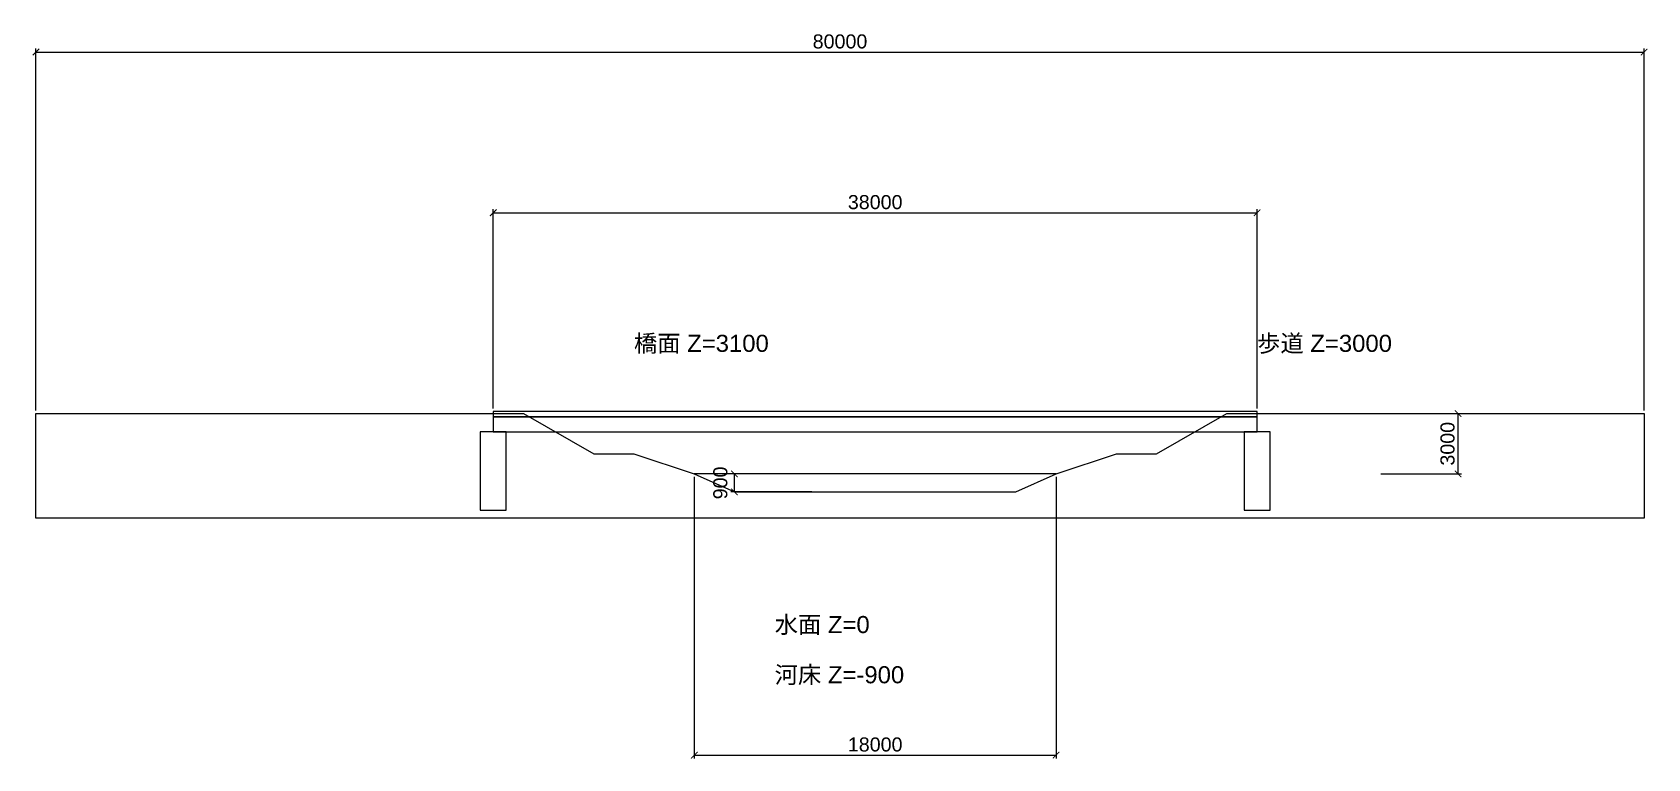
# Model space of a CAD drawing. Header units: millimetres. Extents: x -40180 to 40180, y -14180 to 21984.
import ezdxf
from ezdxf.enums import TextEntityAlignment as Align

# ---------------------------------------------------------------- set-up
doc = ezdxf.new("R2010")
doc.units = ezdxf.units.MM
for name, color, linetype, lineweight in [('D-STR-BRDG', 7, 'Continuous', 25), ('D-STR-DIM', 7, 'Continuous', 13), ('D-STR-GRND', 7, 'Continuous', 25), ('D-STR-TXT', 7, 'Continuous', 13), ('D-STR-WATR', 7, 'Continuous', 25)]:
    doc.layers.add(name, color=color, linetype=linetype, lineweight=lineweight)
doc.styles.add('OpenSansCondensed-Light', font='OpenSansCondensed-Light.ttf')
doc.styles.add('RIVER_UNICODE', font='Arial Unicode.ttf')
doc.dimstyles.new('EZDXF', dxfattribs={"dimtxt": 0.25, "dimasz": 0.175, "dimexe": 0.375, "dimexo": 0.125, "dimgap": 0.1, "dimtad": 1, "dimlfac": 100, "dimzin": 12, "dimdsep": 46, "dimtxsty": 'OpenSansCondensed-Light', "dimblk": 'ARCHTICK', "dimcen": 2.5, "dimazin": 3, "dimtfac": 0.5, "dimtmove": 2, "dimatfit": 3})

# ---------------------------------------------------------------- blocks, each defined once
blk = doc.blocks.new('_ARCHTICK')
at = {"color": 0, "linetype": 'BYBLOCK', "const_width": 0.15}
blk.add_lwpolyline([(-0.5, -0.5), (0.5, 0.5)], dxfattribs=at)

msp = doc.modelspace()

# ---------------------------------------------------------------- linework, layer by layer
at = {"layer": 'D-STR-BRDG'}
for points in [[(-17250, 2840), (20750, 2840), (20750, 3100), (-17250, 3100)], [(-17250, 2090), (20750, 2090), (20750, 2840), (-17250, 2840)], [(-17900, -1800), (-16600, -1800), (-16600, 2090), (-17900, 2090)], [(20100, -1800), (21400, -1800), (21400, 2090), (20100, 2090)]]:
    msp.add_lwpolyline(points, close=True, dxfattribs=at)
at = {"layer": 'D-STR-GRND'}
msp.add_lwpolyline([(-40000, -2200), (-40000, 3000), (-18750, 3000), (-15750, 3000), (-12250, 1000), (-10250, 1000), (-7250, 0), (-5250, -900), (8750, -900), (10750, 0), (13750, 1000), (15750, 1000), (19250, 3000), (22250, 3000), (40000, 3000), (40000, -2200)], close=True, dxfattribs=at)
at = {"layer": 'D-STR-WATR'}
msp.add_lwpolyline([(-7250, 0), (-5250, -900), (8750, -900), (10750, 0)], close=True, dxfattribs=at)

# ---------------------------------------------------------------- texts
at = {"layer": 'D-STR-TXT', "color": 7, "style": 'RIVER_UNICODE'}
for s, p in [('橋面 Z=3100', (-10250, 6500)), ('歩道 Z=3000', (20750, 6500)), ('水面 Z=0', (-3250, -7500)), ('河床 Z=-900', (-3250, -10000))]:
    msp.add_text(s, height=850, dxfattribs=at).set_placement(p, align=Align.MIDDLE_LEFT)

# ---------------------------------------------------------------- dimensions: what is measured, and where the dimension line sits
at = {"layer": 'D-STR-DIM'}
for base, p1, p2 in [((-40000, 21000), (-40000, 3000), (40000, 3000)), ((-17250, 13000), (-17250, 3100), (20750, 3100)), ((-7250, -14000), (-7250, 0), (10750, 0))]:
    msp.add_linear_dim(base=base, p1=p1, p2=p2, dimstyle='EZDXF', override={"dimtxt": 700, "dimasz": 325, "dimexe": 175, "dimexo": 150, "dimgap": 175, "dimtad": 1, "dimdec": 0, "dimlfac": 1, "dimlunit": 2, "dimtxsty": 'RIVER_UNICODE', "dimclrd": 7, "dimclre": 7, "dimclrt": 7}, dxfattribs=at).render()
for base, p1, p2 in [((30750, 0), (26750, 0), (26750, 3000)), ((-5250, -900), (-1250, -900), (-1250, 0))]:
    msp.add_linear_dim(base=base, p1=p1, p2=p2, angle=90, dimstyle='EZDXF', override={"dimtxt": 700, "dimasz": 325, "dimexe": 175, "dimexo": 150, "dimgap": 175, "dimtad": 1, "dimdec": 0, "dimlfac": 1, "dimlunit": 2, "dimtxsty": 'RIVER_UNICODE', "dimclrd": 7, "dimclre": 7, "dimclrt": 7}, dxfattribs=at).render()

doc.saveas('drawing.dxf')
